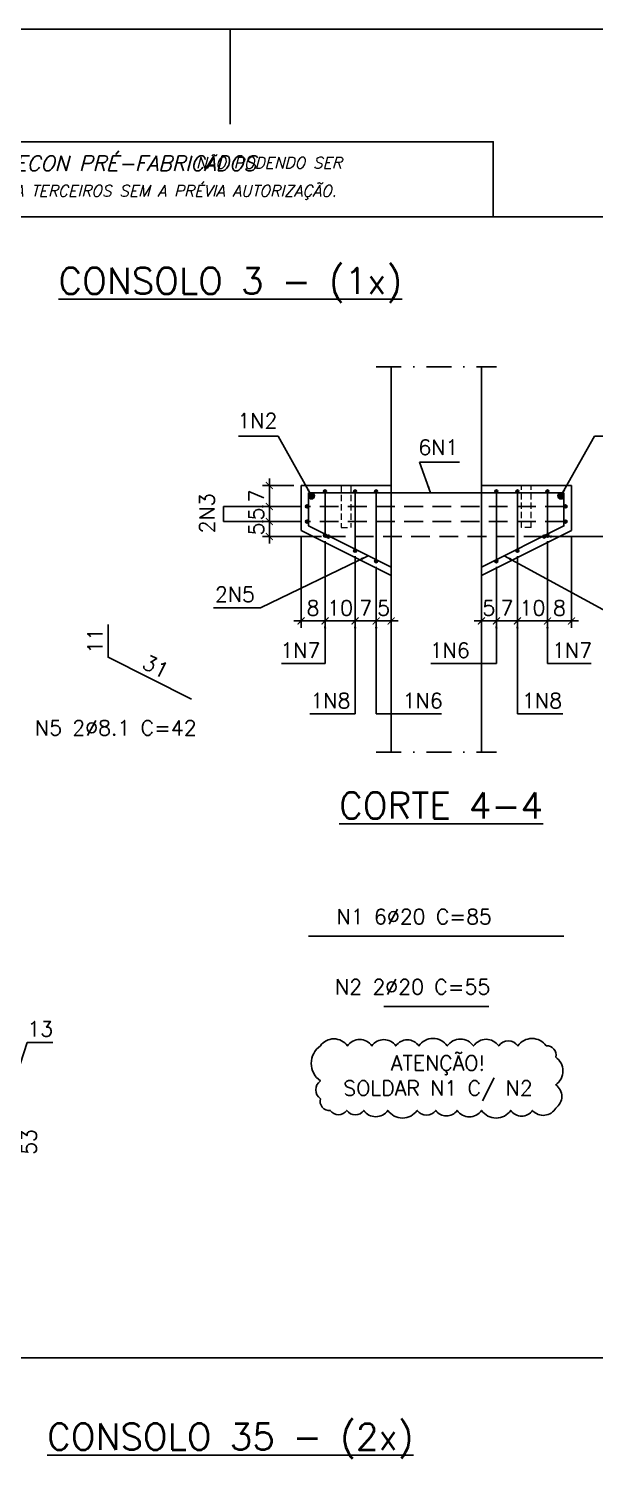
# Model space of a CAD drawing. Header units: centimetres. Extents: x 1658 to 17259, y 8294 to 11444.
# Drawn here: x 10532 to 11097, y 9992 to 11444 of the extents above; entities that cross this region are included whole.
import ezdxf

# ---------------------------------------------------------------- set-up
doc = ezdxf.new("R2010")
doc.units = ezdxf.units.CM
doc.header["$LTSCALE"] = 50
doc.header["$MEASUREMENT"] = 0
doc.header["$PDMODE"] = 67
for name, pattern in [('DASHDOT', [1, 0.5, -0.25, 0, -0.25]), ('DASHED', [0.75, 0.5, -0.25]), ('HIDDEN', [0.375, 0.25, -0.125])]:
    doc.linetypes.add(name, pattern=pattern)
doc.layers.add('10 TRACEJADO', color=1, linetype='DASHED', lineweight=13)
for name, color, linetype in [('FORMATO-PRECON', 2, 'Continuous'), ('HACHURAS-PRECON', 1, 'Continuous'), ('LINHA CENTRO-PRECON', 1, 'DASHDOT'), ('LINHA-01-PRECON', 1, 'Continuous'), ('LINHA-02-PRECON', 2, 'Continuous'), ('LINHA-04-PRECON', 4, 'Continuous'), ('X1', 2, 'Continuous')]:
    doc.layers.add(name, color=color, linetype=linetype)
doc.styles.add('PRECON-ROMANS', font='romans.shx')
doc.styles.add('ROMANS', font='ROMANS.SHX', dxfattribs={"oblique": 15, "height": 3})
doc.styles.get("Standard").update_dxf_attribs({"font": 'romans.shx'})
doc.dimstyles.new('ESC50-50', dxfattribs={"dimscale": 50, "dimtxt": 0.2, "dimasz": 0.15, "dimexe": 0.15, "dimexo": 0.15, "dimgap": 0.08, "dimtad": 1, "dimdec": 1, "dimzin": 12, "dimdsep": 46, "dimtxsty": 'Standard', "dimblk": 'ARCHTICK', "dimcen": 0.09, "dimdle": 0.15, "dimclrd": 256, "dimclre": 256, "dimclrt": 2, "dimazin": 3, "dimtfac": 1, "dimtdec": 1, "dimtmove": 1, "dimatfit": 2, "dimfxl": 0.15, "dimtolj": 1, "dimtzin": 0, "dimarcsym": 0})
doc.dimstyles.new('ESC75-25', dxfattribs={"dimscale": 0, "dimtxt": 15, "dimasz": 7, "dimexe": 7, "dimexo": 7, "dimgap": 5.5, "dimtad": 1, "dimdec": 1, "dimlfac": 0.333333, "dimdsep": 46, "dimtxsty": 'Standard', "dimblk": 'ARCHTICK', "dimcen": 0.1, "dimdle": 7, "dimclrd": 256, "dimclre": 256, "dimclrt": 2, "dimadec": 0, "dimazin": 0, "dimtfac": 1, "dimtdec": 1, "dimtix": 1, "dimtmove": 2, "dimatfit": 3, "dimfxl": 1, "dimarcsym": 0})
doc.dimstyles.new('ESC75-75', dxfattribs={"dimscale": 0, "dimtxt": 15, "dimasz": 7, "dimexe": 7, "dimexo": 7, "dimgap": 5.5, "dimtad": 1, "dimdec": 1, "dimdsep": 46, "dimtxsty": 'Standard', "dimblk": 'ARCHTICK', "dimcen": 0.1, "dimdle": 7, "dimclrd": 256, "dimclre": 256, "dimclrt": 2, "dimadec": 0, "dimazin": 0, "dimtfac": 1, "dimtdec": 1, "dimtix": 1, "dimtmove": 2, "dimatfit": 3, "dimfxl": 1, "dimarcsym": 0})

# ---------------------------------------------------------------- blocks, each defined once
blk = doc.blocks.new('A$C2E607E54')
at = {"layer": 'FORMATO-PRECON', "color": 6}
blk.add_line((1835, 4050), (685, 4050), dxfattribs=at)
at = {"layer": 'FORMATO-PRECON'}
for points in [[(0, 4200), (2970, 4200), (2970, 0), (0, 0)], [(685, 3950), (1835, 3950), (1835, 4050), (685, 4050)]]:
    blk.add_lwpolyline(points, close=True, dxfattribs=at)
blk.add_lwpolyline([(1485, 4200), (1485, 4073.6)], dxfattribs=at)
at = {"layer": 'FORMATO-PRECON', "color": 6}
blk.add_lwpolyline([(100, 3950), (2870, 3950), (2870, 100), (100, 100)], close=True, dxfattribs=at)
at = {"layer": 'FORMATO-PRECON', "style": 'ROMANS', "oblique": 15}
for s, p in [('ESTE DESENHO É DE PROPRIEDADE DA                            NÃO PODENDO SER', (700.8, 4014.4)), ('COPIADO PARCIAL OU TOTALMENTE, NEM CEDIDO A TERCEIROS SEM A PRÉVIA AUTORIZAÇÃO.', (700.8, 3977))]:
    blk.add_text(s, height=15, dxfattribs=at).set_placement(p)
at = {"layer": 'FORMATO-PRECON', "color": 3, "style": 'ROMANS', "oblique": 15}
blk.add_text('PRECON PRÉ-FABRICADOS', height=20, dxfattribs=at).set_placement((1162, 4011.3))
blk = doc.blocks.new('_ArchTick')
at = {"color": 0, "linetype": 'ByBlock', "const_width": 0.15}
blk.add_lwpolyline([(-0.5, -0.5), (0.5, 0.5)], dxfattribs=at)
blk = doc.blocks.new('*D269')
at = {"layer": 'Defpoints', "color": 0, "transparency": 16777216}
for p in [(10803.9, 10988.2), (10772.3, 10967.2), (10809.9, 10967.2)]:
    blk.add_point(p, dxfattribs=at)
at = {"layer": 'LINHA-01-PRECON', "lineweight": -2, "transparency": 16777216}
for p, q in [((10772.3, 10988.2), (10772.3, 10995.2)), ((10796.9, 10988.2), (10765.3, 10988.2)), ((10772.3, 10988.2), (10772.3, 10967.2)), ((10802.9, 10967.2), (10765.3, 10967.2)), ((10772.3, 10967.2), (10772.3, 10960.2))]:
    blk.add_line(p, q, dxfattribs=at)
at = {"layer": 'LINHA-01-PRECON', "lineweight": -2, "transparency": 16777216, "xscale": 7, "yscale": 7, "zscale": 7}
for p, rotation in [((10772.3, 10988.2), 270), ((10772.3, 10967.2), 90)]:
    blk.add_blockref('_ArchTick', p, dxfattribs=dict(at, rotation=rotation))
at = {"layer": 'LINHA-01-PRECON', "color": 2, "transparency": 16777216, "insert": (10759.3, 10977.7), "char_height": 15, "attachment_point": 5, "rotation": 90}
blk.add_mtext('7', dxfattribs=at)
blk = doc.blocks.new('*D270')
at = {"layer": 'Defpoints', "color": 0, "transparency": 16777216}
for p in [(10809.9, 10967.2), (10772.3, 10952.2), (10809.9, 10952.2)]:
    blk.add_point(p, dxfattribs=at)
at = {"layer": 'LINHA-01-PRECON', "lineweight": -2, "transparency": 16777216}
for p, q in [((10802.9, 10967.2), (10765.3, 10967.2)), ((10772.3, 10967.2), (10772.3, 10974.2)), ((10772.3, 10967.2), (10772.3, 10952.2)), ((10802.9, 10952.2), (10765.3, 10952.2)), ((10772.3, 10952.2), (10772.3, 10945.2))]:
    blk.add_line(p, q, dxfattribs=at)
at = {"layer": 'LINHA-01-PRECON', "lineweight": -2, "transparency": 16777216, "xscale": 7, "yscale": 7, "zscale": 7}
for p, rotation in [((10772.3, 10967.2), 270), ((10772.3, 10952.2), 90)]:
    blk.add_blockref('_ArchTick', p, dxfattribs=dict(at, rotation=rotation))
at = {"layer": 'LINHA-01-PRECON', "color": 2, "transparency": 16777216, "insert": (10759.3, 10959.7), "char_height": 15, "attachment_point": 5, "rotation": 90}
blk.add_mtext('5', dxfattribs=at)
blk = doc.blocks.new('*D271')
at = {"layer": 'Defpoints', "color": 0, "transparency": 16777216}
for p in [(10809.9, 10952.2), (10772.3, 10937.2), (10831.2, 10937.2)]:
    blk.add_point(p, dxfattribs=at)
at = {"layer": 'LINHA-01-PRECON', "lineweight": -2, "transparency": 16777216}
for p, q in [((10802.9, 10952.2), (10765.3, 10952.2)), ((10772.3, 10952.2), (10772.3, 10959.2)), ((10772.3, 10952.2), (10772.3, 10937.2)), ((10824.2, 10937.2), (10765.3, 10937.2)), ((10772.3, 10937.2), (10772.3, 10930.2))]:
    blk.add_line(p, q, dxfattribs=at)
at = {"layer": 'LINHA-01-PRECON', "lineweight": -2, "transparency": 16777216, "xscale": 7, "yscale": 7, "zscale": 7}
for p, rotation in [((10772.3, 10952.2), 270), ((10772.3, 10937.2), 90)]:
    blk.add_blockref('_ArchTick', p, dxfattribs=dict(at, rotation=rotation))
at = {"layer": 'LINHA-01-PRECON', "color": 2, "transparency": 16777216, "insert": (10759.3, 10944.7), "char_height": 15, "attachment_point": 5, "rotation": 90}
blk.add_mtext('5', dxfattribs=at)
blk = doc.blocks.new('*D272')
at = {"layer": 'Defpoints', "color": 0, "transparency": 16777216}
for p in [(10803.9, 10943.2), (10827.9, 10939.6), (10827.9, 10852.9)]:
    blk.add_point(p, dxfattribs=at)
at = {"layer": 'LINHA-01-PRECON', "lineweight": -2, "transparency": 16777216}
for p, q in [((10803.9, 10936.2), (10803.9, 10845.9)), ((10827.9, 10932.6), (10827.9, 10845.9)), ((10796.9, 10852.9), (10834.9, 10852.9))]:
    blk.add_line(p, q, dxfattribs=at)
at = {"layer": 'LINHA-01-PRECON', "lineweight": -2, "transparency": 16777216, "xscale": 7, "yscale": 7, "zscale": 7, "rotation": 180}
blk.add_blockref('_ArchTick', (10803.9, 10852.9), dxfattribs=at)
at = {"layer": 'LINHA-01-PRECON', "lineweight": -2, "transparency": 16777216, "xscale": 7, "yscale": 7, "zscale": 7}
blk.add_blockref('_ArchTick', (10827.9, 10852.9), dxfattribs=at)
at = {"layer": 'LINHA-01-PRECON', "color": 2, "transparency": 16777216, "insert": (10815.9, 10865.9), "char_height": 15, "attachment_point": 5}
blk.add_mtext('8', dxfattribs=at)
blk = doc.blocks.new('*D273')
at = {"layer": 'Defpoints', "color": 0, "transparency": 16777216}
for p in [(10827.9, 10939.6), (10857.9, 10924.6), (10857.9, 10852.9)]:
    blk.add_point(p, dxfattribs=at)
at = {"layer": 'LINHA-01-PRECON', "lineweight": -2, "transparency": 16777216}
for p, q in [((10827.9, 10932.6), (10827.9, 10845.9)), ((10857.9, 10917.6), (10857.9, 10845.9)), ((10827.9, 10852.9), (10820.9, 10852.9)), ((10827.9, 10852.9), (10857.9, 10852.9)), ((10857.9, 10852.9), (10864.9, 10852.9))]:
    blk.add_line(p, q, dxfattribs=at)
at = {"layer": 'LINHA-01-PRECON', "lineweight": -2, "transparency": 16777216, "xscale": 7, "yscale": 7, "zscale": 7}
blk.add_blockref('_ArchTick', (10827.9, 10852.9), dxfattribs=at)
at = {"layer": 'LINHA-01-PRECON', "lineweight": -2, "transparency": 16777216, "xscale": 7, "yscale": 7, "zscale": 7, "rotation": 180}
blk.add_blockref('_ArchTick', (10857.9, 10852.9), dxfattribs=at)
at = {"layer": 'LINHA-01-PRECON', "color": 2, "transparency": 16777216, "insert": (10842.9, 10865.9), "char_height": 15, "attachment_point": 5}
blk.add_mtext('10', dxfattribs=at)
blk = doc.blocks.new('*D274')
at = {"layer": 'Defpoints', "color": 0, "transparency": 16777216}
for p in [(10857.9, 10924.6), (10878.9, 10914.1), (10878.9, 10852.9)]:
    blk.add_point(p, dxfattribs=at)
at = {"layer": 'LINHA-01-PRECON', "lineweight": -2, "transparency": 16777216}
for p, q in [((10857.9, 10917.6), (10857.9, 10845.9)), ((10878.9, 10907.1), (10878.9, 10845.9)), ((10857.9, 10852.9), (10850.9, 10852.9)), ((10857.9, 10852.9), (10878.9, 10852.9)), ((10878.9, 10852.9), (10885.9, 10852.9))]:
    blk.add_line(p, q, dxfattribs=at)
at = {"layer": 'LINHA-01-PRECON', "lineweight": -2, "transparency": 16777216, "xscale": 7, "yscale": 7, "zscale": 7}
blk.add_blockref('_ArchTick', (10857.9, 10852.9), dxfattribs=at)
at = {"layer": 'LINHA-01-PRECON', "lineweight": -2, "transparency": 16777216, "xscale": 7, "yscale": 7, "zscale": 7, "rotation": 180}
blk.add_blockref('_ArchTick', (10878.9, 10852.9), dxfattribs=at)
at = {"layer": 'LINHA-01-PRECON', "color": 2, "transparency": 16777216, "insert": (10868.4, 10865.9), "char_height": 15, "attachment_point": 5}
blk.add_mtext('7', dxfattribs=at)
blk = doc.blocks.new('*D275')
at = {"layer": 'Defpoints', "color": 0, "transparency": 16777216}
for p in [(10878.9, 10914.1), (10893.9, 10852.9), (10893.9, 10852.9)]:
    blk.add_point(p, dxfattribs=at)
at = {"layer": 'LINHA-01-PRECON', "lineweight": -2, "transparency": 16777216}
for p, q in [((10878.9, 10907.1), (10878.9, 10845.9)), ((10878.9, 10852.9), (10871.9, 10852.9)), ((10878.9, 10852.9), (10893.9, 10852.9)), ((10893.9, 10852.9), (10900.9, 10852.9))]:
    blk.add_line(p, q, dxfattribs=at)
at = {"layer": 'LINHA-01-PRECON', "lineweight": -2, "transparency": 16777216, "xscale": 7, "yscale": 7, "zscale": 7}
blk.add_blockref('_ArchTick', (10878.9, 10852.9), dxfattribs=at)
at = {"layer": 'LINHA-01-PRECON', "lineweight": -2, "transparency": 16777216, "xscale": 7, "yscale": 7, "zscale": 7, "rotation": 180}
blk.add_blockref('_ArchTick', (10893.9, 10852.9), dxfattribs=at)
at = {"layer": 'LINHA-01-PRECON', "color": 2, "transparency": 16777216, "insert": (10886.4, 10865.9), "char_height": 15, "attachment_point": 5}
blk.add_mtext('5', dxfattribs=at)
blk = doc.blocks.new('*D276')
at = {"layer": 'Defpoints', "color": 0, "transparency": 16777216}
for p in [(11049.9, 10939.6), (11073.9, 10943.2), (11049.9, 10852.9)]:
    blk.add_point(p, dxfattribs=at)
at = {"layer": 'LINHA-01-PRECON', "lineweight": -2, "transparency": 16777216}
for p, q in [((11049.9, 10932.6), (11049.9, 10845.9)), ((11073.9, 10936.2), (11073.9, 10845.9)), ((11080.9, 10852.9), (11042.9, 10852.9))]:
    blk.add_line(p, q, dxfattribs=at)
at = {"layer": 'LINHA-01-PRECON', "lineweight": -2, "transparency": 16777216, "xscale": 7, "yscale": 7, "zscale": 7, "rotation": 180}
blk.add_blockref('_ArchTick', (11049.9, 10852.9), dxfattribs=at)
at = {"layer": 'LINHA-01-PRECON', "lineweight": -2, "transparency": 16777216, "xscale": 7, "yscale": 7, "zscale": 7}
blk.add_blockref('_ArchTick', (11073.9, 10852.9), dxfattribs=at)
at = {"layer": 'LINHA-01-PRECON', "color": 2, "transparency": 16777216, "insert": (11061.9, 10865.9), "char_height": 15, "attachment_point": 5}
blk.add_mtext('8', dxfattribs=at)
blk = doc.blocks.new('*D277')
at = {"layer": 'Defpoints', "color": 0, "transparency": 16777216}
for p in [(11049.9, 10939.6), (11019.9, 10924.6), (11019.9, 10852.9)]:
    blk.add_point(p, dxfattribs=at)
at = {"layer": 'LINHA-01-PRECON', "lineweight": -2, "transparency": 16777216}
for p, q in [((11049.9, 10932.6), (11049.9, 10845.9)), ((11019.9, 10917.6), (11019.9, 10845.9)), ((11019.9, 10852.9), (11012.9, 10852.9)), ((11049.9, 10852.9), (11019.9, 10852.9)), ((11049.9, 10852.9), (11056.9, 10852.9))]:
    blk.add_line(p, q, dxfattribs=at)
at = {"layer": 'LINHA-01-PRECON', "lineweight": -2, "transparency": 16777216, "xscale": 7, "yscale": 7, "zscale": 7}
blk.add_blockref('_ArchTick', (11019.9, 10852.9), dxfattribs=at)
at = {"layer": 'LINHA-01-PRECON', "lineweight": -2, "transparency": 16777216, "xscale": 7, "yscale": 7, "zscale": 7, "rotation": 180}
blk.add_blockref('_ArchTick', (11049.9, 10852.9), dxfattribs=at)
at = {"layer": 'LINHA-01-PRECON', "color": 2, "transparency": 16777216, "insert": (11034.9, 10865.9), "char_height": 15, "attachment_point": 5}
blk.add_mtext('10', dxfattribs=at)
blk = doc.blocks.new('*D278')
at = {"layer": 'Defpoints', "color": 0, "transparency": 16777216}
for p in [(11019.9, 10924.6), (10998.9, 10914.1), (10998.9, 10852.9)]:
    blk.add_point(p, dxfattribs=at)
at = {"layer": 'LINHA-01-PRECON', "lineweight": -2, "transparency": 16777216}
for p, q in [((11019.9, 10917.6), (11019.9, 10845.9)), ((10998.9, 10907.1), (10998.9, 10845.9)), ((10998.9, 10852.9), (10991.9, 10852.9)), ((11019.9, 10852.9), (10998.9, 10852.9)), ((11019.9, 10852.9), (11026.9, 10852.9))]:
    blk.add_line(p, q, dxfattribs=at)
at = {"layer": 'LINHA-01-PRECON', "lineweight": -2, "transparency": 16777216, "xscale": 7, "yscale": 7, "zscale": 7}
blk.add_blockref('_ArchTick', (10998.9, 10852.9), dxfattribs=at)
at = {"layer": 'LINHA-01-PRECON', "lineweight": -2, "transparency": 16777216, "xscale": 7, "yscale": 7, "zscale": 7, "rotation": 180}
blk.add_blockref('_ArchTick', (11019.9, 10852.9), dxfattribs=at)
at = {"layer": 'LINHA-01-PRECON', "color": 2, "transparency": 16777216, "insert": (11009.4, 10865.9), "char_height": 15, "attachment_point": 5}
blk.add_mtext('7', dxfattribs=at)
blk = doc.blocks.new('*D279')
at = {"layer": 'Defpoints', "color": 0, "transparency": 16777216}
for p in [(10998.9, 10914.1), (10983.9, 10852.9), (10983.9, 10852.9)]:
    blk.add_point(p, dxfattribs=at)
at = {"layer": 'LINHA-01-PRECON', "lineweight": -2, "transparency": 16777216}
for p, q in [((10998.9, 10907.1), (10998.9, 10845.9)), ((10983.9, 10852.9), (10976.9, 10852.9)), ((10998.9, 10852.9), (10983.9, 10852.9)), ((10998.9, 10852.9), (11005.9, 10852.9))]:
    blk.add_line(p, q, dxfattribs=at)
at = {"layer": 'LINHA-01-PRECON', "lineweight": -2, "transparency": 16777216, "xscale": 7, "yscale": 7, "zscale": 7}
blk.add_blockref('_ArchTick', (10983.9, 10852.9), dxfattribs=at)
at = {"layer": 'LINHA-01-PRECON', "lineweight": -2, "transparency": 16777216, "xscale": 7, "yscale": 7, "zscale": 7, "rotation": 180}
blk.add_blockref('_ArchTick', (10998.9, 10852.9), dxfattribs=at)
at = {"layer": 'LINHA-01-PRECON', "color": 2, "transparency": 16777216, "insert": (10991.4, 10865.9), "char_height": 15, "attachment_point": 5}
blk.add_mtext('5', dxfattribs=at)
blk = doc.blocks.new('*D289')
at = {"layer": 'Defpoints', "color": 0, "linetype": 'Continuous', "transparency": 16777216}
for p in [(10611.4, 10849.5), (10611.4, 10816.6), (10611.4, 10816.6)]:
    blk.add_point(p, dxfattribs=at)
at = {"layer": 'LINHA-01-PRECON', "color": 2, "linetype": 'Continuous', "transparency": 16777216, "insert": (10598.4, 10833.1), "char_height": 15, "attachment_point": 5, "rotation": 90}
blk.add_mtext('11', dxfattribs=at)
blk = doc.blocks.new('*D290')
at = {"layer": 'Defpoints', "color": 0, "linetype": 'Continuous', "transparency": 16777216}
for p in [(10611.4, 10816.6), (10694.7, 10775), (10694.7, 10775)]:
    blk.add_point(p, dxfattribs=at)
at = {"layer": 'LINHA-01-PRECON', "color": 2, "linetype": 'Continuous', "transparency": 16777216, "insert": (10658.8, 10807.4), "char_height": 15, "attachment_point": 5, "rotation": 333.4222}
blk.add_mtext('31', dxfattribs=at)
blk = doc.blocks.new('*D309')
at = {"layer": 'Defpoints', "color": 0, "linetype": 'Continuous', "transparency": 16777216}
for p in [(10514.3, 10412.1), (10514.3, 10253.1), (10514.3, 10253.1)]:
    blk.add_point(p, dxfattribs=at)
at = {"layer": 'LINHA-01-PRECON', "color": 2, "linetype": 'Continuous', "transparency": 16777216, "insert": (10532.3, 10332.6), "char_height": 15, "attachment_point": 5, "rotation": 90}
blk.add_mtext('53', dxfattribs=at)

msp = doc.modelspace()

# ---------------------------------------------------------------- hatches: boundary and pattern name
at = {"layer": 'LINHA-01-PRECON', "linetype": 'Continuous'}
h = msp.add_hatch(color=256, dxfattribs=at)
h.dxf.hatch_style = 1
edge = h.paths.add_edge_path()
edge.add_arc((10814.41, 10977.71), 3, 0, 360)
h = msp.add_hatch(color=256, dxfattribs=at)
h.dxf.hatch_style = 1
edge = h.paths.add_edge_path()
edge.add_arc((10827.91, 10982.21), 1.5, 0, 360)
h = msp.add_hatch(color=256, dxfattribs=at)
h.dxf.hatch_style = 1
edge = h.paths.add_edge_path()
edge.add_arc((10857.91, 10982.21), 1.5, 0, 360)
h = msp.add_hatch(color=256, dxfattribs=at)
h.dxf.hatch_style = 1
edge = h.paths.add_edge_path()
edge.add_arc((10878.91, 10982.21), 1.5, 0, 360)
h = msp.add_hatch(color=256, dxfattribs=at)
h.dxf.hatch_style = 1
edge = h.paths.add_edge_path()
edge.add_arc((10998.91, 10982.21), 1.5, 0, 360)
h = msp.add_hatch(color=256, dxfattribs=at)
h.dxf.hatch_style = 1
edge = h.paths.add_edge_path()
edge.add_arc((11019.91, 10982.21), 1.5, 0, 360)
h = msp.add_hatch(color=256, dxfattribs=at)
h.dxf.hatch_style = 1
edge = h.paths.add_edge_path()
edge.add_arc((11049.91, 10982.21), 1.5, 0, 360)
h = msp.add_hatch(color=256, dxfattribs=at)
h.dxf.hatch_style = 1
edge = h.paths.add_edge_path()
edge.add_arc((11063.41, 10977.71), 3, 0, 360)
h = msp.add_hatch(color=256, dxfattribs=at)
h.dxf.hatch_style = 1
edge = h.paths.add_edge_path()
edge.add_arc((10809.91, 10967.21), 1.5, 0, 360)
h = msp.add_hatch(color=256, dxfattribs=at)
h.dxf.hatch_style = 1
edge = h.paths.add_edge_path()
edge.add_arc((11067.91, 10967.21), 1.5, 0, 360)
h = msp.add_hatch(color=256, dxfattribs=at)
h.dxf.hatch_style = 1
edge = h.paths.add_edge_path()
edge.add_arc((10809.91, 10952.21), 1.5, 0, 360)
h = msp.add_hatch(color=256, dxfattribs=at)
h.dxf.hatch_style = 1
edge = h.paths.add_edge_path()
edge.add_arc((11067.91, 10952.21), 1.5, 0, 360)
h = msp.add_hatch(color=256, dxfattribs=at)
h.dxf.hatch_style = 1
edge = h.paths.add_edge_path()
edge.add_arc((10827.91, 10938.09), 1.5, 0, 360)
h = msp.add_hatch(color=256, dxfattribs=at)
h.dxf.hatch_style = 1
edge = h.paths.add_edge_path()
edge.add_arc((10831.18, 10937.21), 1.5, 0, 360)
h = msp.add_hatch(color=256, dxfattribs=at)
h.dxf.hatch_style = 1
edge = h.paths.add_edge_path()
edge.add_arc((11046.64, 10937.21), 1.5, 0, 360)
h = msp.add_hatch(color=256, dxfattribs=at)
h.dxf.hatch_style = 1
edge = h.paths.add_edge_path()
edge.add_arc((11049.91, 10938.09), 1.5, 0, 360)
h = msp.add_hatch(color=256, dxfattribs=at)
h.dxf.hatch_style = 1
edge = h.paths.add_edge_path()
edge.add_arc((10857.91, 10923.09), 1.5, 0, 360)
h = msp.add_hatch(color=256, dxfattribs=at)
h.dxf.hatch_style = 1
edge = h.paths.add_edge_path()
edge.add_arc((11019.91, 10923.09), 1.5, 0, 360)
h = msp.add_hatch(color=256, dxfattribs=at)
h.dxf.hatch_style = 1
edge = h.paths.add_edge_path()
edge.add_arc((10878.91, 10912.59), 1.5, 0, 360)
h = msp.add_hatch(color=256, dxfattribs=at)
h.dxf.hatch_style = 1
edge = h.paths.add_edge_path()
edge.add_arc((10998.91, 10912.59), 1.5, 0, 360)

# ---------------------------------------------------------------- linework, layer by layer
at = {"layer": '10 TRACEJADO', "linetype": 'HIDDEN', "ltscale": 0.5, "extrusion": (0, 1, 0)}
for p, q in [((10844.11, 10988.21), (10844.11, 10946.21)), ((10853.71, 10988.21), (10853.71, 10946.21)), ((11024.11, 10946.21), (11024.11, 10988.21)), ((11033.71, 10946.21), (11033.71, 10988.21)), ((10844.11, 10946.21), (10853.71, 10946.21)), ((11033.71, 10946.21), (11024.11, 10946.21))]:
    msp.add_line(p, q, dxfattribs=at)
at = {"layer": 'LINHA CENTRO-PRECON', "extrusion": (0, 1, 0)}
for p, q in [((10878.91, 11106.71), (10998.91, 11106.71)), ((10878.91, 10721.76), (10998.91, 10721.76))]:
    msp.add_line(p, q, dxfattribs=at)
at = {"layer": 'LINHA-01-PRECON'}
msp.add_line((9694.53, 10117.13), (11772.03, 10117.13), dxfattribs=at)
at = {"layer": 'LINHA-01-PRECON', "linetype": 'Continuous'}
msp.add_lwpolyline([(10823.25, 10428.59, -0.5205671), (10850.19, 10428.59, -0.5205671), (10874.64, 10428.59, -0.5205671), (10898.5, 10428.59, -0.5205671), (10921.54, 10428.59, -0.5205671), (10949.9, 10428.59, -0.5205671), (10976.1, 10428.59, -0.5205671), (11001.25, 10428.59, -0.5205671), (11020.36, 10428.59, -0.5205671), (11048.65, 10428.59, -0.5205671), (11058.14, 10417.4, -0.5205671), (11058.14, 10389.74, -0.5205671), (11058.14, 10366.49, -0.5205671), (11035.09, 10364.12, -0.5205671), (11013.21, 10364.12, -0.5205671), (10984.13, 10364.12, -0.5205671), (10959.63, 10364.12, -0.5205671), (10938.36, 10364.12, -0.5205671), (10919.87, 10364.12, -0.5205671), (10890.53, 10364.12, -0.5205671), (10866.51, 10364.12, -0.5205671), (10849.52, 10364.12, -0.5205671), (10833.14, 10364.12, -0.5205671), (10823.25, 10375.85, -0.5205671), (10823.25, 10393.6, -0.5205671)], format="xyb", close=True, dxfattribs=at)
for centre, radius in [((10814.41, 10977.71), 3), ((10827.91, 10982.21), 1.5), ((10857.91, 10982.21), 1.5), ((10878.91, 10982.21), 1.5), ((10998.91, 10982.21), 1.5), ((11019.91, 10982.21), 1.5), ((11049.91, 10982.21), 1.5), ((11063.41, 10977.71), 3), ((10809.91, 10967.21), 1.5), ((11067.91, 10967.21), 1.5), ((10809.91, 10952.21), 1.5), ((11067.91, 10952.21), 1.5), ((10827.91, 10938.09), 1.5), ((10831.18, 10937.21), 1.5), ((11046.64, 10937.21), 1.5), ((11049.91, 10938.09), 1.5), ((10857.91, 10923.09), 1.5), ((11019.91, 10923.09), 1.5), ((10878.91, 10912.59), 1.5), ((10998.91, 10912.59), 1.5)]:
    msp.add_circle(centre, radius, dxfattribs=at)
at = {"layer": 'LINHA-02-PRECON', "extrusion": (0, 1, 0)}
for p, q in [((10893.91, 11106.71), (10893.91, 10721.76)), ((10983.91, 10721.76), (10983.91, 11106.71)), ((10803.91, 10988.21), (10803.91, 10943.21)), ((10893.91, 10988.21), (10803.91, 10988.21)), ((10893.91, 10898.21), (10893.91, 10988.21)), ((10983.91, 10988.21), (11073.91, 10988.21)), ((10983.91, 10898.21), (10983.91, 10988.21)), ((11073.91, 10988.21), (11073.91, 10943.21)), ((10893.91, 10898.21), (10803.91, 10943.21)), ((10983.91, 10898.21), (11073.91, 10943.21))]:
    msp.add_line(p, q, dxfattribs=at)
at = {"layer": 'LINHA-04-PRECON', "extrusion": (0, 1, 0)}
for p, q in [((11066.41, 10980.71), (10811.41, 10980.71)), ((10827.91, 10980.71), (10827.91, 10939.59)), ((10857.91, 10980.71), (10857.91, 10924.59)), ((10878.91, 10980.71), (10878.91, 10914.09)), ((10998.91, 10980.71), (10998.91, 10914.09)), ((11019.91, 10980.71), (11019.91, 10924.59)), ((11049.91, 10980.71), (11049.91, 10939.59)), ((11066.41, 10538.2), (10811.41, 10538.2))]:
    msp.add_line(p, q, dxfattribs=at)
at = {"layer": 'LINHA-04-PRECON', "linetype": 'HIDDEN', "ltscale": 1.5, "extrusion": (0, 1, 0)}
for p, q in [((11066.41, 10967.21), (10811.41, 10967.21)), ((11066.41, 10952.21), (10811.41, 10952.21)), ((11045.14, 10937.21), (10832.68, 10937.21))]:
    msp.add_line(p, q, dxfattribs=at)
at = {"layer": 'LINHA-04-PRECON'}
msp.add_line((10886.41, 10468.08), (10991.41, 10468.08), dxfattribs=at)
for points in [[(10893.91, 10906.59, 0), (10811.41, 10947.84, 0), (10811.41, 10980.71, 0)], [(10983.91, 10906.59, 0), (11066.41, 10947.84, 0), (11066.41, 10980.71, 0)], [(10694.67, 10774.96, 0), (10611.37, 10816.63, 0), (10611.37, 10849.49, 0)]]:
    msp.add_polyline3d(points, dxfattribs=at)

# ---------------------------------------------------------------- block references
at = {"layer": 'HACHURAS-PRECON', "xscale": 0.7499999999999996, "yscale": 0.7499999999999996, "zscale": 0.7499999999999996}
msp.add_blockref('A$C2E607E54', (9619.53, 8293.94), dxfattribs=at)

# ---------------------------------------------------------------- texts
at = {"layer": 'LINHA-01-PRECON', "color": 4, "char_height": 26.25, "attachment_point": 5}
for s, insert in [('{\\LCONSOLO 3 - (1x)}', (10733.28, 11188.16)), ('{\\LCORTE 4-4}', (10943.74, 10668.62)), ('{\\LCONSOLO 35 - (2x)}', (10733.28, 10034))]:
    msp.add_mtext(s, dxfattribs=dict(at, insert=insert))
at = {"layer": 'LINHA-01-PRECON', "color": 2, "linetype": 'Continuous', "char_height": 15, "attachment_point": 5}
for s, insert in [('1N2', (10760.42, 11052.82)), ('6N1', (10941.01, 11026.31)), ('2N5', (10737.97, 10879.43)), ('1N7', (10803.3, 10823.6)), ('1N6', (10952.43, 10823.6)), ('1N7', (11074.52, 10823.6)), ('1N8', (10833.3, 10773.31)), ('1N6', (10925.39, 10773.31)), ('1N8', (11044.52, 10773.31)), ('13', (10543.56, 10445.49)), ('{\\C4;ATENÇÃO!\\P}SOLDAR N1 C/ N2', (10940.62, 10396.38))]:
    msp.add_mtext(s, dxfattribs=dict(at, insert=insert))
at = {"layer": 'LINHA-01-PRECON', "color": 2, "linetype": 'Continuous', "insert": (10709.95, 10960.36), "char_height": 15, "attachment_point": 5, "rotation": 90}
msp.add_mtext('2N3', dxfattribs=at)
at = {"layer": 'X1', "style": 'PRECON-ROMANS'}
for s, p in [('N5 2%%C8.1 C=42', (10538.34, 10738.67)), ('N1 6%%C20 C=85', (10839.5, 10550.16)), ('N2 2%%C20 C=55', (10837.92, 10480.05))]:
    msp.add_text(s, height=15, dxfattribs=at).set_placement(p)

# ---------------------------------------------------------------- dimensions: what is measured, and where the dimension line sits
at = {"layer": 'LINHA-01-PRECON'}
for base, p1, p2, angle, picture, middle in [((10772.3, 10967.21), (10803.91, 10988.21), (10809.91, 10967.21), 90, '*D269', (10759.3, 10977.71)), ((10772.3, 10952.21), (10809.91, 10967.21), (10809.91, 10952.21), 90, '*D270', (10759.3, 10959.71)), ((10772.3, 10937.21), (10809.91, 10952.21), (10831.18, 10937.21), 90, '*D271', (10759.3, 10944.71)), ((11019.91, 10852.89), (11049.91, 10939.59), (11019.91, 10924.59), 180, '*D277', (11034.91, 10865.89)), ((11049.91, 10852.89), (11073.91, 10943.21), (11049.91, 10939.59), 180, '*D276', (11061.91, 10865.89)), ((10998.91, 10852.89), (11019.91, 10924.59), (10998.91, 10914.09), 180, '*D278', (11009.41, 10865.89)), ((10983.91, 10852.89), (10998.91, 10914.09), (10983.91, 10852.89), 180, '*D279', (10991.41, 10865.89))]:
    dim = msp.add_linear_dim(base=base, p1=p1, p2=p2, angle=angle, dimstyle='ESC75-25', override={"dimscale": 1}, dxfattribs=at)
    dim.commit()
    dim.dimension.update_dxf_attribs({"geometry": picture, "text_midpoint": middle})
for base, p1, p2, picture, middle in [((10827.91, 10852.89), (10803.91, 10943.21), (10827.91, 10939.59), '*D272', (10815.91, 10865.89)), ((10857.91, 10852.89), (10827.91, 10939.59), (10857.91, 10924.59), '*D273', (10842.91, 10865.89)), ((10878.91, 10852.89), (10857.91, 10924.59), (10878.91, 10914.09), '*D274', (10868.41, 10865.89)), ((10893.91, 10852.89), (10878.91, 10914.09), (10893.91, 10852.89), '*D275', (10886.41, 10865.89))]:
    dim = msp.add_linear_dim(base=base, p1=p1, p2=p2, dimstyle='ESC75-25', override={"dimscale": 1}, dxfattribs=at)
    dim.commit()
    dim.dimension.update_dxf_attribs({"geometry": picture, "text_midpoint": middle})
at = {"layer": 'LINHA-01-PRECON', "linetype": 'Continuous'}
for p1, p2, picture, middle in [((10611.37, 10849.49), (10611.37, 10816.63), '*D289', (10598.37, 10833.06)), ((10611.37, 10816.63), (10694.67, 10774.96), '*D290', (10658.84, 10807.42))]:
    dim = msp.add_aligned_dim(p1=p1, p2=p2, distance=0, dimstyle='ESC75-25', override={"dimscale": 1, "dimse1": 1, "dimse2": 1, "dimsd1": 1, "dimsd2": 1}, dxfattribs=at)
    dim.commit()
    dim.dimension.update_dxf_attribs({"geometry": picture, "text_midpoint": middle})
dim = msp.add_linear_dim(base=(10514.29, 10253.1), p1=(10514.29, 10412.1), p2=(10514.29, 10253.1), angle=90, dimstyle='ESC75-25', override={"dimscale": 1, "dimse1": 1, "dimse2": 1, "dimsd1": 1, "dimsd2": 1}, dxfattribs=at)
dim.commit()
dim.dimension.update_dxf_attribs({"geometry": '*D309', "text_midpoint": (10532.29, 10332.6), "dimtype": 160})

# ---------------------------------------------------------------- leaders
for points in [[(10814.41, 10977.71), (10781.1, 11037.33), (10741.38, 11037.33)], [(11063.41, 10977.71), (11096.72, 11037.33), (11136.44, 11037.33)], [(10933.27, 10980.71), (10922.24, 11011.62), (10961.96, 11011.62)]]:
    msp.add_leader(points, dimstyle='ESC75-75', override={"dimscale": 1, "dimtad": 0}, dxfattribs=at)
at = {"layer": 'LINHA-01-PRECON'}
for points in [[(10772.3, 10967.21), (10726.5, 10967.21)], [(10772.3, 10952.21), (10726.5, 10952.21), (10726.5, 10967.21)], [(11046.64, 10937.21), (11139.29, 10937.21)], [(10871.05, 10918.02), (10763.43, 10866.13), (10716.49, 10866.13)], [(11006.77, 10918.02), (11124.24, 10854.17), (11171.68, 10854.17)], [(10827.91, 10852.89), (10827.91, 10810.29), (10784.39, 10810.29)], [(10857.91, 10852.89), (10857.91, 10760), (10812.72, 10760)], [(10878.91, 10852.89), (10878.91, 10760), (10944.3, 10760)], [(10998.91, 10852.89), (10998.91, 10810.29), (10933.52, 10810.29)], [(11019.91, 10852.89), (11019.91, 10760), (11065.1, 10760)], [(11049.91, 10852.89), (11049.91, 10810.29), (11093.43, 10810.29)], [(10520.29, 10400.1), (10530.39, 10431.89), (10556.08, 10431.89)]]:
    msp.add_leader(points, dimstyle='ESC50-50', override={"dimgap": 0.08, "dimtad": 1}, dxfattribs=at)

doc.saveas('drawing.dxf')
